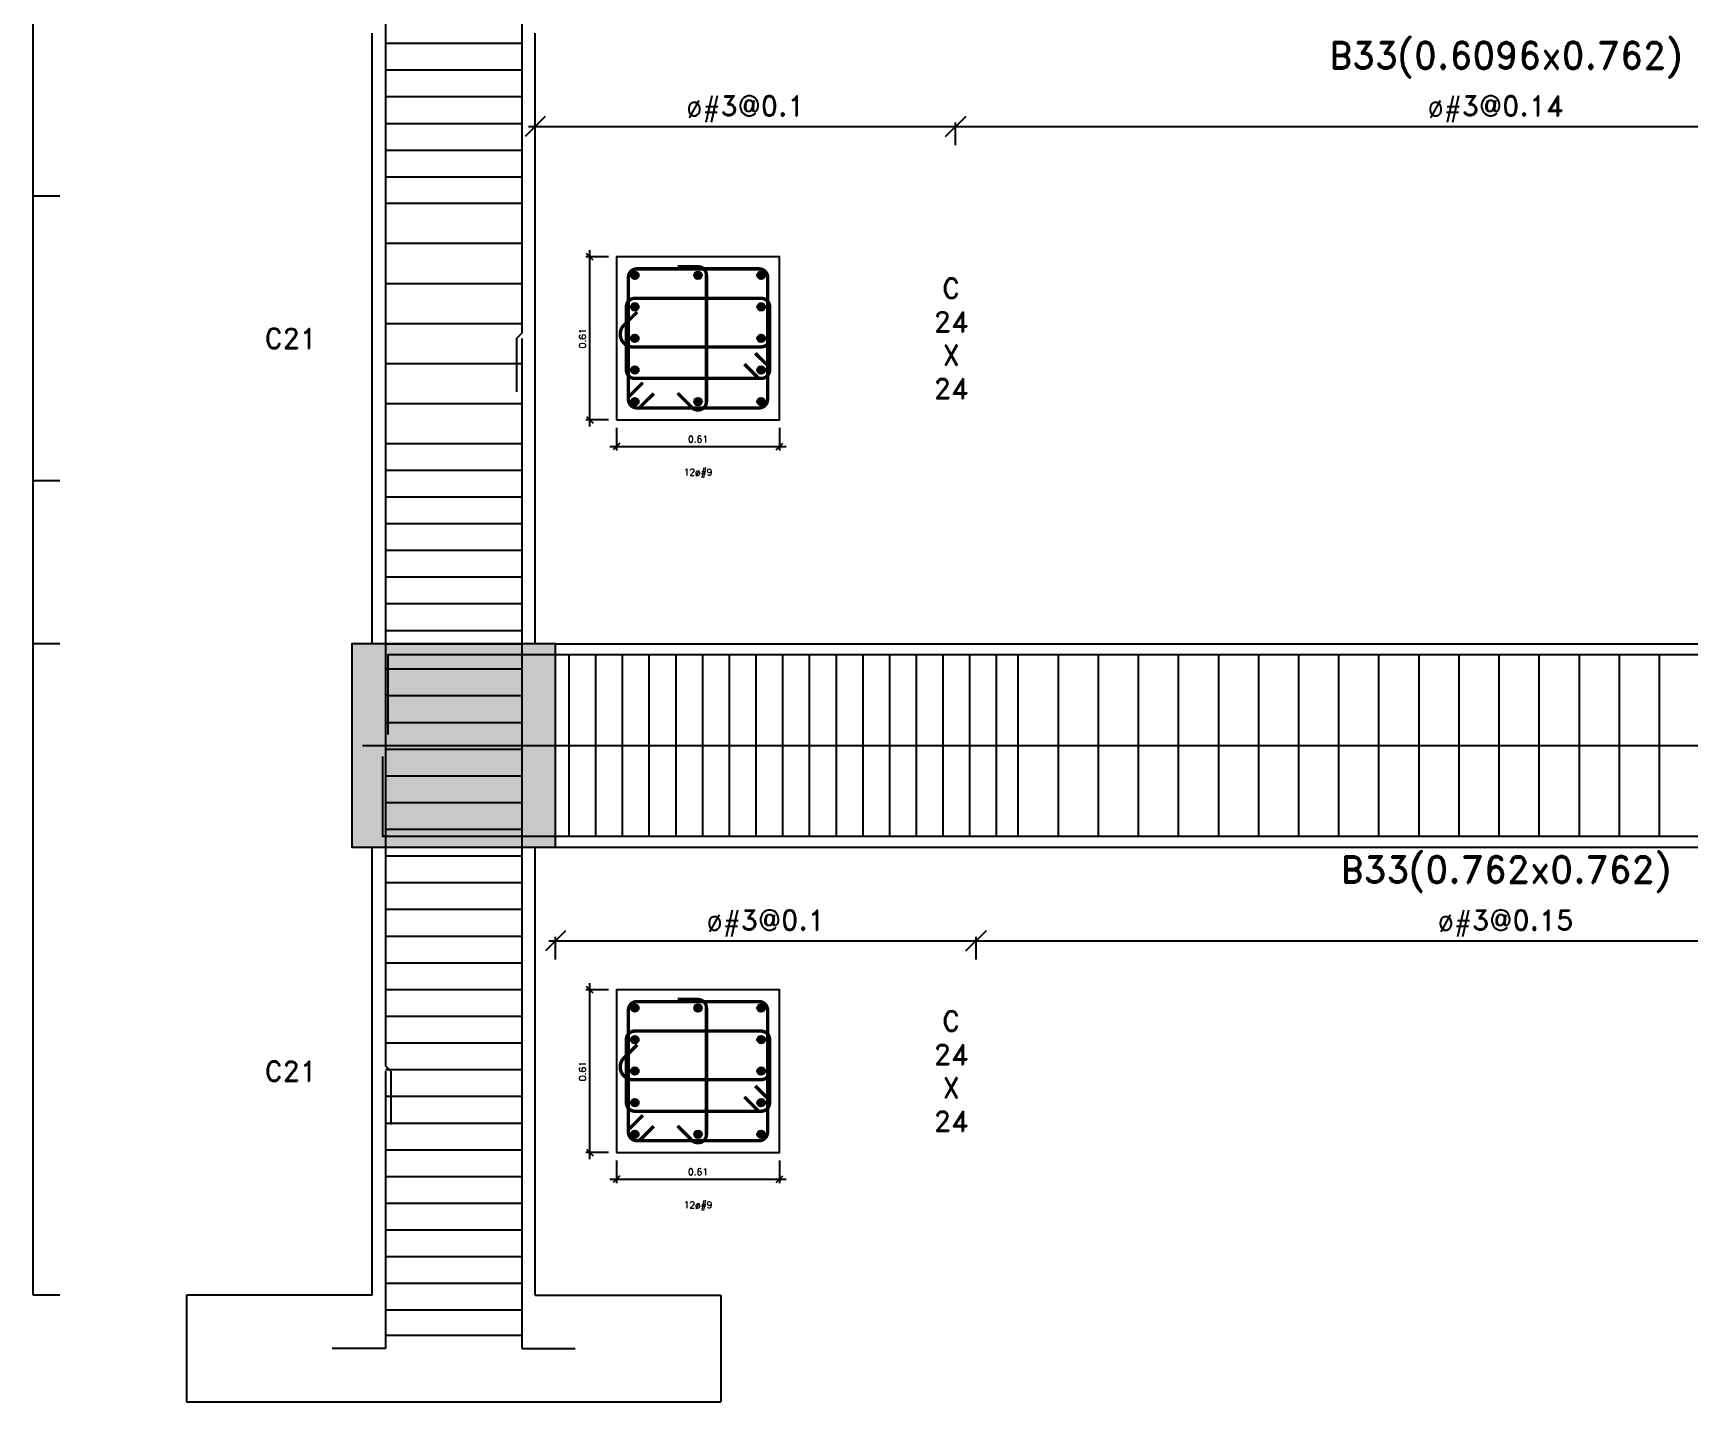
# Model space of a CAD drawing. Header units: inches. Extents: x 2674 to 28325, y -8016 to 21827.
# Drawn here: x 9933.6 to 10243.5, y -2273.3 to -2017.1 of the extents above; entities that cross this region are included whole.
import ezdxf

# ---------------------------------------------------------------- set-up
doc = ezdxf.new("R2010")
doc.units = ezdxf.units.IN
doc.header["$MEASUREMENT"] = 0
for name, color, linetype in [('Beam', 3, 'Continuous'), ('Beam elevation contour', 7, 'Continuous'), ('Beam rebar bot', 2, 'Continuous'), ('Beam rebar top', 2, 'Continuous'), ('Beam tie corner', 6, 'Continuous'), ('Beam tie mid', 4, 'Continuous'), ('Column elevation contorno', 7, 'Continuous'), ('Columns', 5, 'Continuous'), ('Dimensions', 7, 'Continuous'), ('Porticos', 7, 'Continuous'), ('Rebar long', 5, 'Continuous'), ('Rebar tie', 4, 'Continuous'), ('Texts', 7, 'Continuous')]:
    doc.layers.add(name, color=color, linetype=linetype)
doc.layers.add('Beam torsion rebar', color=7, linetype='Continuous', true_color=0xaf0000)
doc.styles.add('Letra', font='romand.shx')
doc.dimstyles.new('Dimension', dxfattribs={"dimscale": 0.083333, "dimtxt": 0.025, "dimasz": 0.025, "dimexe": 0.015, "dimexo": 0.03, "dimgap": 0.015, "dimtad": 1, "dimdec": 1, "dimzin": 0, "dimdsep": 46, "dimlunit": 4, "dimtxsty": 'Letra', "dimblk": 'OBLIQUE', "dimcen": 0.015, "dimdle": 0.025, "dimclrd": 256, "dimclre": 1, "dimclrt": 4, "dimadec": 0, "dimazin": 0, "dimtfac": 1, "dimtdec": 1, "dimtofl": 0, "dimtmove": 0, "dimatfit": 3, "dimfxl": 1, "dimtolj": 1, "dimtzin": 0, "dimarcsym": 0})

# ---------------------------------------------------------------- blocks, each defined once
blk = doc.blocks.new('_Oblique')
at = {"color": 0, "linetype": 'ByBlock', "lineweight": -2}
blk.add_line((-0.5, -0.5), (0.5, 0.5), dxfattribs=at)
blk = doc.blocks.new('*D28')
at = {"linetype": 'ByBlock', "lineweight": -2, "transparency": 16777216}
blk.add_line((-0.4048, -0.3298), (-0.4048, 0.3298), dxfattribs=at)
at = {"color": 1, "linetype": 'ByBlock', "lineweight": -2, "transparency": 16777216}
for p, q in [((-0.3348, 0.3048), (-0.4198, 0.3048)), ((-0.3348, -0.3048), (-0.4198, -0.3048))]:
    blk.add_line(p, q, dxfattribs=at)
at = {"layer": 'Defpoints', "transparency": 16777216}
for p in [(-0.4048, 0.3048), (-0.3048, 0.3048), (-0.3048, -0.3048)]:
    blk.add_point(p, dxfattribs=at)
at = {"lineweight": -2, "transparency": 16777216, "xscale": 0.025, "yscale": 0.025, "zscale": 0.025}
for p, rotation in [((-0.4048, 0.3048), 90), ((-0.4048, -0.3048), 270)]:
    blk.add_blockref('_Oblique', p, dxfattribs=dict(at, rotation=rotation))
at = {"color": 4, "transparency": 16777216, "insert": (-0.4198, 0), "char_height": 0.025, "attachment_point": 8, "rotation": 90, "style": 'Letra'}
blk.add_mtext('0.61', dxfattribs=at)
blk = doc.blocks.new('*D29')
at = {"color": 1, "linetype": 'ByBlock', "lineweight": -2, "transparency": 16777216}
for p, q in [((-0.3048, -0.3348), (-0.3048, -0.4198)), ((0.3048, -0.3348), (0.3048, -0.4198))]:
    blk.add_line(p, q, dxfattribs=at)
at = {"linetype": 'ByBlock', "lineweight": -2, "transparency": 16777216}
blk.add_line((-0.3298, -0.4048), (0.3298, -0.4048), dxfattribs=at)
at = {"layer": 'Defpoints', "transparency": 16777216}
for p in [(-0.3048, -0.3048), (0.3048, -0.3048), (0.3048, -0.4048)]:
    blk.add_point(p, dxfattribs=at)
at = {"lineweight": -2, "transparency": 16777216, "xscale": 0.025, "yscale": 0.025, "zscale": 0.025, "rotation": 180}
blk.add_blockref('_Oblique', (-0.3048, -0.4048), dxfattribs=at)
at = {"lineweight": -2, "transparency": 16777216, "xscale": 0.025, "yscale": 0.025, "zscale": 0.025}
blk.add_blockref('_Oblique', (0.3048, -0.4048), dxfattribs=at)
at = {"color": 4, "transparency": 16777216, "insert": (0, -0.3898), "char_height": 0.025, "attachment_point": 8, "style": 'Letra'}
blk.add_mtext('0.61', dxfattribs=at)
blk = doc.blocks.new('#9')
blk.add_hatch(color=256).paths.add_polyline_path([(0.0143, 0, 1), (-0.0143, 0, 1)])
at = {"color": 0}
blk.add_circle((0, 0), 0.0143, dxfattribs=at)
blk = doc.blocks.new('*D565')
at = {"layer": 'Defpoints', "color": 0, "transparency": 16777216}
for p in [(9933.61, -2100.91), (9938.61, -2100.91), (9938.61, -2131.41)]:
    blk.add_point(p, dxfattribs=at)
at = {"layer": 'Dimensions', "color": 1, "linetype": 'ByBlock', "lineweight": -2, "transparency": 16777216}
for p, q in [((9938.61, -2100.91), (9933.61, -2100.91)), ((9938.61, -2131.41), (9933.61, -2131.41))]:
    blk.add_line(p, q, dxfattribs=at)
at = {"layer": 'Dimensions', "linetype": 'ByBlock', "lineweight": -2, "transparency": 16777216}
blk.add_line((9933.61, -2131.42), (9933.61, -2100.91), dxfattribs=at)
at = {"layer": 'Dimensions', "lineweight": -2, "transparency": 16777216, "xscale": 0.006249999999999999, "yscale": 0.006249999999999999, "zscale": 0.006249999999999999}
for p, rotation in [((9933.61, -2100.91), 90), ((9933.61, -2131.41), 270)]:
    blk.add_blockref('_Oblique', p, dxfattribs=dict(at, rotation=rotation))
at = {"layer": 'Dimensions', "color": 4, "transparency": 16777216, "insert": (9933.61, -2116.16), "char_height": 0.00625, "attachment_point": 5, "rotation": 90, "style": 'Letra'}
blk.add_mtext('\\A1;ø#3@0.1', dxfattribs=at)
blk = doc.blocks.new('*D566')
at = {"layer": 'Defpoints', "color": 0, "transparency": 16777216}
for p in [(9933.61, -1979.01), (9938.61, -1979.01), (9938.61, -2047.61)]:
    blk.add_point(p, dxfattribs=at)
at = {"layer": 'Dimensions', "color": 1, "linetype": 'ByBlock', "lineweight": -2, "transparency": 16777216}
for p, q in [((9938.61, -1979.01), (9933.61, -1979.01)), ((9938.61, -2047.61), (9933.61, -2047.61))]:
    blk.add_line(p, q, dxfattribs=at)
at = {"layer": 'Dimensions', "linetype": 'ByBlock', "lineweight": -2, "transparency": 16777216}
blk.add_line((9933.61, -2047.62), (9933.61, -1979.01), dxfattribs=at)
at = {"layer": 'Dimensions', "lineweight": -2, "transparency": 16777216, "xscale": 0.006249999999999999, "yscale": 0.006249999999999999, "zscale": 0.006249999999999999}
for p, rotation in [((9933.61, -1979.01), 90), ((9933.61, -2047.61), 270)]:
    blk.add_blockref('_Oblique', p, dxfattribs=dict(at, rotation=rotation))
at = {"layer": 'Dimensions', "color": 4, "transparency": 16777216, "insert": (9933.61, -2013.31), "char_height": 0.00625, "attachment_point": 5, "rotation": 90, "style": 'Letra'}
blk.add_mtext('\\A1;ø#3@0.1', dxfattribs=at)
blk = doc.blocks.new('*D567')
at = {"layer": 'Defpoints', "color": 0, "transparency": 16777216}
for p in [(9933.61, -2047.61), (9938.61, -2047.61), (9938.61, -2100.91)]:
    blk.add_point(p, dxfattribs=at)
at = {"layer": 'Dimensions', "color": 1, "linetype": 'ByBlock', "lineweight": -2, "transparency": 16777216}
for p, q in [((9938.61, -2047.61), (9933.61, -2047.61)), ((9938.61, -2100.91), (9933.61, -2100.91))]:
    blk.add_line(p, q, dxfattribs=at)
at = {"layer": 'Dimensions', "linetype": 'ByBlock', "lineweight": -2, "transparency": 16777216}
blk.add_line((9933.61, -2100.92), (9933.61, -2047.61), dxfattribs=at)
at = {"layer": 'Dimensions', "lineweight": -2, "transparency": 16777216, "xscale": 0.006249999999999999, "yscale": 0.006249999999999999, "zscale": 0.006249999999999999}
for p, rotation in [((9933.61, -2047.61), 90), ((9933.61, -2100.91), 270)]:
    blk.add_blockref('_Oblique', p, dxfattribs=dict(at, rotation=rotation))
at = {"layer": 'Dimensions', "color": 4, "transparency": 16777216, "insert": (9933.61, -2074.26), "char_height": 0.00625, "attachment_point": 5, "rotation": 90, "style": 'Letra'}
blk.add_mtext('\\A1;ø#3@0.15', dxfattribs=at)
blk = doc.blocks.new('*D581')
at = {"layer": 'Defpoints', "color": 0, "transparency": 16777216}
for p in [(9933.61, -2131.43), (9938.61, -2131.43), (9938.61, -2253.33)]:
    blk.add_point(p, dxfattribs=at)
at = {"layer": 'Dimensions', "color": 1, "linetype": 'ByBlock', "lineweight": -2, "transparency": 16777216}
for p, q in [((9938.61, -2131.43), (9933.61, -2131.43)), ((9938.61, -2253.33), (9933.61, -2253.33))]:
    blk.add_line(p, q, dxfattribs=at)
at = {"layer": 'Dimensions', "linetype": 'ByBlock', "lineweight": -2, "transparency": 16777216}
blk.add_line((9933.61, -2253.34), (9933.61, -2131.43), dxfattribs=at)
at = {"layer": 'Dimensions', "lineweight": -2, "transparency": 16777216, "xscale": 0.006249999999999999, "yscale": 0.006249999999999999, "zscale": 0.006249999999999999}
for p, rotation in [((9933.61, -2131.43), 90), ((9933.61, -2253.33), 270)]:
    blk.add_blockref('_Oblique', p, dxfattribs=dict(at, rotation=rotation))
at = {"layer": 'Dimensions', "color": 4, "transparency": 16777216, "insert": (9933.61, -2192.38), "char_height": 0.00625, "attachment_point": 5, "rotation": 90, "style": 'Letra'}
blk.add_mtext('\\A1;ø#3@0.1', dxfattribs=at)
blk = doc.blocks.new('*D226')
at = {"linetype": 'ByBlock', "lineweight": -2, "transparency": 16777216}
blk.add_line((702.7326, 4.3744), (704.3566, 4.3744), dxfattribs=at)
at = {"color": 1, "linetype": 'ByBlock', "lineweight": -2, "transparency": 16777216}
for p, q in [((702.7576, 4.3044), (702.7576, 4.3894)), ((704.3316, 4.3044), (704.3316, 4.3894))]:
    blk.add_line(p, q, dxfattribs=at)
at = {"layer": 'Defpoints', "transparency": 16777216}
for p in [(704.3316, 4.3744), (702.7576, 4.2744), (704.3316, 4.2744)]:
    blk.add_point(p, dxfattribs=at)
at = {"lineweight": -2, "transparency": 16777216, "xscale": 0.075, "yscale": 0.075, "zscale": 0.075, "rotation": 180}
blk.add_blockref('_Oblique', (702.7576, 4.3744), dxfattribs=at)
at = {"lineweight": -2, "transparency": 16777216, "xscale": 0.075, "yscale": 0.075, "zscale": 0.075}
blk.add_blockref('_Oblique', (704.3316, 4.3744), dxfattribs=at)
at = {"color": 4, "transparency": 16777216, "insert": (703.5446, 4.3894), "char_height": 0.075, "attachment_point": 8, "style": 'Letra'}
blk.add_mtext('ø#3@0.1', dxfattribs=at)
blk = doc.blocks.new('*D228')
at = {"linetype": 'ByBlock', "lineweight": -2, "transparency": 16777216}
blk.add_line((704.3066, 4.3744), (708.3966, 4.3744), dxfattribs=at)
at = {"color": 1, "linetype": 'ByBlock', "lineweight": -2, "transparency": 16777216}
for p, q in [((704.3316, 4.3044), (704.3316, 4.3894)), ((708.3716, 4.3044), (708.3716, 4.3894))]:
    blk.add_line(p, q, dxfattribs=at)
at = {"layer": 'Defpoints', "transparency": 16777216}
for p in [(708.3716, 4.3744), (704.3316, 4.2744), (708.3716, 4.2744)]:
    blk.add_point(p, dxfattribs=at)
at = {"lineweight": -2, "transparency": 16777216, "xscale": 0.075, "yscale": 0.075, "zscale": 0.075, "rotation": 180}
blk.add_blockref('_Oblique', (704.3316, 4.3744), dxfattribs=at)
at = {"lineweight": -2, "transparency": 16777216, "xscale": 0.075, "yscale": 0.075, "zscale": 0.075}
blk.add_blockref('_Oblique', (708.3716, 4.3744), dxfattribs=at)
at = {"color": 4, "transparency": 16777216, "insert": (706.3516, 4.3894), "char_height": 0.075, "attachment_point": 8, "style": 'Letra'}
blk.add_mtext('ø#3@0.14', dxfattribs=at)
blk = doc.blocks.new('GB 30 X 30')
blk.add_hatch(color=256).paths.add_polyline_path([(0.381, 0.381), (-0.381, 0.381), (-0.381, -0.381), (0.381, -0.381)])
at = {"color": 0}
blk.add_lwpolyline([(0.381, 0.381), (-0.381, 0.381), (-0.381, -0.381), (0.381, -0.381)], close=True, dxfattribs=at)
blk = doc.blocks.new('*D245')
at = {"linetype": 'ByBlock', "lineweight": -2, "transparency": 16777216}
blk.add_line((702.8088, 1.3264), (704.4328, 1.3264), dxfattribs=at)
at = {"color": 1, "linetype": 'ByBlock', "lineweight": -2, "transparency": 16777216}
for p, q in [((702.8338, 1.2564), (702.8338, 1.3414)), ((704.4078, 1.2564), (704.4078, 1.3414))]:
    blk.add_line(p, q, dxfattribs=at)
at = {"layer": 'Defpoints', "transparency": 16777216}
for p in [(704.4078, 1.3264), (702.8338, 1.2264), (704.4078, 1.2264)]:
    blk.add_point(p, dxfattribs=at)
at = {"lineweight": -2, "transparency": 16777216, "xscale": 0.075, "yscale": 0.075, "zscale": 0.075, "rotation": 180}
blk.add_blockref('_Oblique', (702.8338, 1.3264), dxfattribs=at)
at = {"lineweight": -2, "transparency": 16777216, "xscale": 0.075, "yscale": 0.075, "zscale": 0.075}
blk.add_blockref('_Oblique', (704.4078, 1.3264), dxfattribs=at)
at = {"color": 4, "transparency": 16777216, "insert": (703.6208, 1.3414), "char_height": 0.075, "attachment_point": 8, "style": 'Letra'}
blk.add_mtext('ø#3@0.1', dxfattribs=at)
blk = doc.blocks.new('*D247')
at = {"linetype": 'ByBlock', "lineweight": -2, "transparency": 16777216}
blk.add_line((704.3828, 1.3264), (708.3968, 1.3264), dxfattribs=at)
at = {"color": 1, "linetype": 'ByBlock', "lineweight": -2, "transparency": 16777216}
for p, q in [((704.4078, 1.2564), (704.4078, 1.3414)), ((708.3718, 1.2564), (708.3718, 1.3414))]:
    blk.add_line(p, q, dxfattribs=at)
at = {"layer": 'Defpoints', "transparency": 16777216}
for p in [(708.3718, 1.3264), (704.4078, 1.2264), (708.3718, 1.2264)]:
    blk.add_point(p, dxfattribs=at)
at = {"lineweight": -2, "transparency": 16777216, "xscale": 0.075, "yscale": 0.075, "zscale": 0.075, "rotation": 180}
blk.add_blockref('_Oblique', (704.4078, 1.3264), dxfattribs=at)
at = {"lineweight": -2, "transparency": 16777216, "xscale": 0.075, "yscale": 0.075, "zscale": 0.075}
blk.add_blockref('_Oblique', (708.3718, 1.3264), dxfattribs=at)
at = {"color": 4, "transparency": 16777216, "insert": (706.3898, 1.3414), "char_height": 0.075, "attachment_point": 8, "style": 'Letra'}
blk.add_mtext('ø#3@0.15', dxfattribs=at)
blk = doc.blocks.new('C 24 X 24')
at = {"layer": 'Columns'}
blk.add_lwpolyline([(-0.3048, -0.3048), (0.3048, -0.3048), (0.3048, 0.3048), (-0.3048, 0.3048)], close=True, dxfattribs=at)
at = {"layer": 'Rebar tie'}
for points in [[(-0.2065, -0.1657, 0.0127, 0.0127, 0), (-0.2604, -0.2196, 0.0127, 0.0127, 0), (-0.2604, -0.2286, 0.0127, 0.0127, 0.414214), (-0.2286, -0.2604, 0.0127, 0.0127, 0), (0.2286, -0.2604, 0.0127, 0.0127, 0.414214), (0.2604, -0.2286, 0.0127, 0.0127, 0), (0.2604, 0.2286, 0.0127, 0.0127, 0.414214), (0.2286, 0.2604, 0.0127, 0.0127, 0), (-0.2286, 0.2604, 0.0127, 0.0127, 0.414214), (-0.2604, 0.2286, 0.0127, 0.0127, 0), (-0.2604, -0.2286, 0.0127, 0.0127, 0.414214), (-0.2286, -0.2604, 0.0127, 0.0127, 0), (-0.2196, -0.2604, 0.0127, 0.0127, 0), (-0.1657, -0.2065, 0.0127, 0.0127, 0)], [(-0.0763, -0.205, 0.0127, 0.0127, 0), (-0.0225, -0.2589, 0.0127, 0.0127, 0.668179), (0.0318, -0.2364, 0.0127, 0.0127, 0), (0.0318, 0.2364, 0.0127, 0.0127, 0.414214), (0, 0.2682, 0.0127, 0.0127, 0), (-0.0762, 0.2682, 0.0127, 0.0127, 0)], [(0.2143, -0.0554, 0.0127, 0.0127, 0), (0.2682, -0.1092, 0.0127, 0.0127, 0), (0.2682, -0.1182, 0.0127, 0.0127, -0.414214), (0.2364, -0.15, 0.0127, 0.0127, 0), (-0.2364, -0.15, 0.0127, 0.0127, -0.414214), (-0.2682, -0.1182, 0.0127, 0.0127, 0), (-0.2682, 0.1182, 0.0127, 0.0127, -0.414214), (-0.2364, 0.15, 0.0127, 0.0127, 0), (0.2364, 0.15, 0.0127, 0.0127, -0.414214), (0.2682, 0.1182, 0.0127, 0.0127, 0), (0.2682, -0.1182, 0.0127, 0.0127, -0.414214), (0.2364, -0.15, 0.0127, 0.0127, 0), (0.2275, -0.15, 0.0127, 0.0127, 0), (0.1736, -0.0961, 0.0127, 0.0127, 0)], [(-0.2275, 0.0988, 0.0127, 0.0127, 0), (-0.2813, 0.0449, 0.0127, 0.0127, 0.668179), (-0.2364, -0.0318, 0.0127, 0.0127, 0), (0.2364, -0.0318, 0.0127, 0.0127, 0.414214), (0.2682, 0, 0.0127, 0.0127, 0), (0.2682, 0.0762, 0.0127, 0.0127, 0)]]:
    blk.add_lwpolyline(points, format="xyseb", dxfattribs=at)
at = {"layer": 'Rebar long', "color": 0}
for p in [(-0.2364, 0.2364), (0, 0.2364), (0.2364, 0.2364), (-0.2364, 0.1182), (0.2364, 0.1182), (-0.2364, 0), (0.2364, 0), (-0.2364, -0.1182), (0.2364, -0.1182), (-0.2364, -0.2364), (0, -0.2364), (0.2364, -0.2364)]:
    blk.add_blockref('#9', p, dxfattribs=at)
at = {"layer": 'Texts', "insert": (0, -0.5048), "char_height": 0.025, "width": 0.056717, "attachment_point": 5, "style": 'Letra'}
blk.add_mtext('12ø#9', dxfattribs=at)
at = {"layer": 'Dimensions'}
for p2, distance, picture, middle in [((-0.3048, 0.3048), 0.1, '*D28', (-0.4048, 0)), ((0.3048, -0.3048), -0.1, '*D29', (0, -0.4048))]:
    dim = blk.add_aligned_dim(p1=(-0.3048, -0.3048), p2=p2, distance=distance, dimstyle='Dimension', override={"dimtxt": 0.025, "dimasz": 0.025, "dimpost": '<>'}, dxfattribs=at)
    dim.commit()
    dim.dimension.update_dxf_attribs({"geometry": picture, "text_midpoint": middle})
blk = doc.blocks.new('B33-B34-B35-B36-Story1')
at = {"layer": 'Texts', "insert": (706.3898, 4.6244), "char_height": 0.1, "width": 0.056717, "attachment_point": 5, "style": 'Letra'}
blk.add_mtext('B33(0.6096x0.762)', dxfattribs=at)
at = {"layer": 'Dimensions'}
for p1, p2, text, picture, middle in [((702.7576, 4.2744), (704.3316, 4.2744), 'ø#3@0.1', '*D226', (703.5446, 4.3744)), ((704.3316, 4.2744), (708.3716, 4.2744), 'ø#3@0.14', '*D228', (706.3516, 4.3744))]:
    dim = blk.add_aligned_dim(p1=p1, p2=p2, distance=0.1, text=text, dimstyle='Dimension', override={"dimtxt": 0.075, "dimasz": 0.075, "dimpost": '<>'}, dxfattribs=at)
    dim.commit()
    dim.dimension.update_dxf_attribs({"geometry": picture, "text_midpoint": middle})
blk = doc.blocks.new('B33-B34-B35-B36-Plinth Level')
at = {"layer": 'Beam elevation contour'}
for points in [[(702.0718, 2.4384), (702.0718, 1.6764)], [(702.8338, 2.4384), (709.9457, 2.4384)], [(702.8338, 1.6764), (709.9457, 1.6764)]]:
    blk.add_lwpolyline(points, dxfattribs=at)
at = {"layer": 'Beam rebar bot'}
blk.add_lwpolyline([(732.8728, 2.0164), (732.8728, 1.7164), (702.188, 1.7164), (702.188, 2.0164)], dxfattribs=at)
at = {"layer": 'Beam rebar top'}
blk.add_lwpolyline([(702.208, 2.0984), (702.208, 2.3984), (732.8928, 2.3984), (732.8928, 2.0984)], dxfattribs=at)
at = {"layer": 'Beam tie corner'}
for points in [[(702.8838, 2.3984), (702.8838, 1.7164)], [(702.9838, 2.3984), (702.9838, 1.7164)], [(703.0838, 2.3984), (703.0838, 1.7164)], [(703.1838, 2.3984), (703.1838, 1.7164)], [(703.2838, 2.3984), (703.2838, 1.7164)], [(703.3838, 2.3984), (703.3838, 1.7164)], [(703.4838, 2.3984), (703.4838, 1.7164)], [(703.5838, 2.3984), (703.5838, 1.7164)], [(703.6838, 2.3984), (703.6838, 1.7164)], [(703.7838, 2.3984), (703.7838, 1.7164)], [(703.8838, 2.3984), (703.8838, 1.7164)], [(703.9838, 2.3984), (703.9838, 1.7164)], [(704.0838, 2.3984), (704.0838, 1.7164)], [(704.1838, 2.3984), (704.1838, 1.7164)], [(704.2838, 2.3984), (704.2838, 1.7164)], [(704.3838, 2.3984), (704.3838, 1.7164)]]:
    blk.add_lwpolyline(points, dxfattribs=at)
at = {"layer": 'Beam tie mid'}
for points in [[(704.4838, 2.3984), (704.4838, 1.7164)], [(704.5648, 2.3984), (704.5648, 1.7164)], [(704.7148, 2.3984), (704.7148, 1.7164)], [(704.8648, 2.3984), (704.8648, 1.7164)], [(705.0148, 2.3984), (705.0148, 1.7164)], [(705.1648, 2.3984), (705.1648, 1.7164)], [(705.3148, 2.3984), (705.3148, 1.7164)], [(705.4648, 2.3984), (705.4648, 1.7164)], [(705.6148, 2.3984), (705.6148, 1.7164)], [(705.7648, 2.3984), (705.7648, 1.7164)], [(705.9148, 2.3984), (705.9148, 1.7164)], [(706.0648, 2.3984), (706.0648, 1.7164)], [(706.2148, 2.3984), (706.2148, 1.7164)], [(706.3648, 2.3984), (706.3648, 1.7164)], [(706.5148, 2.3984), (706.5148, 1.7164)], [(706.6648, 2.3984), (706.6648, 1.7164)], [(706.8148, 2.3984), (706.8148, 1.7164)], [(706.9648, 2.3984), (706.9648, 1.7164)]]:
    blk.add_lwpolyline(points, dxfattribs=at)
at = {"layer": 'Beam torsion rebar'}
blk.add_lwpolyline([(702.1118, 2.0574), (724.7541, 2.0574)], dxfattribs=at)
at = {"layer": 'Beam', "color": 0}
blk.add_blockref('GB 30 X 30', (702.4528, 2.0574), dxfattribs=at)
at = {"layer": 'Texts', "insert": (706.3898, 1.5764), "char_height": 0.1, "width": 0.056717, "attachment_point": 5, "style": 'Letra'}
blk.add_mtext('B33(0.762x0.762)', dxfattribs=at)
at = {"layer": 'Dimensions'}
for p1, p2, text, picture, middle in [((702.8338, 1.2264), (704.4078, 1.2264), 'ø#3@0.1', '*D245', (703.6208, 1.3264)), ((704.4078, 1.2264), (708.3718, 1.2264), 'ø#3@0.15', '*D247', (706.3898, 1.3264))]:
    dim = blk.add_aligned_dim(p1=p1, p2=p2, distance=0.1, text=text, dimstyle='Dimension', override={"dimtxt": 0.075, "dimasz": 0.075, "dimpost": '<>'}, dxfattribs=at)
    dim.commit()
    dim.dimension.update_dxf_attribs({"geometry": picture, "text_midpoint": middle})

msp = doc.modelspace()

# ---------------------------------------------------------------- linework, layer by layer
at = {"layer": 'Beam rebar bot'}
for points in [[(10025.05, -1769.46), (10025.05, -2073.26)], [(9999.57, -1921.86), (9999.57, -2210.42)], [(10024.05, -2074.26), (10025.05, -2073.26)], [(10024.05, -2074.26), (10024.05, -2084.26)], [(10025.05, -2074.26), (10025.05, -2252.33)], [(10000.57, -2211.42), (9999.57, -2210.42)], [(9999.57, -2211.42), (9999.57, -2252.33)], [(10000.57, -2211.42), (10000.57, -2221.42)], [(9999.57, -2252.33), (9999.57, -2263.33)], [(10025.05, -2252.33), (10025.05, -2263.33)], [(9999.57, -2263.33), (9989.57, -2263.33)], [(10025.05, -2263.33), (10035.05, -2263.33)]]:
    msp.add_lwpolyline(points, dxfattribs=at)
at = {"layer": 'Beam tie corner'}
for points in [[(9999.57, -2019.01), (10025.05, -2019.01)], [(9999.57, -2024.01), (10025.05, -2024.01)], [(9999.57, -2029.01), (10025.05, -2029.01)], [(9999.57, -2034.01), (10025.05, -2034.01)], [(9999.57, -2039.01), (10025.05, -2039.01)], [(9999.57, -2044.01), (10025.05, -2044.01)], [(9999.57, -2103.91), (10025.05, -2103.91)], [(9999.57, -2108.91), (10025.05, -2108.91)], [(9999.57, -2113.91), (10025.05, -2113.91)], [(9999.57, -2118.91), (10025.05, -2118.91)], [(9999.57, -2123.91), (10025.05, -2123.91)], [(9999.57, -2128.91), (10025.05, -2128.91)]]:
    msp.add_lwpolyline(points, dxfattribs=at)
at = {"layer": 'Beam tie mid'}
for points in [[(9999.57, -2048.96), (10025.05, -2048.96)], [(9999.57, -2056.46), (10025.05, -2056.46)], [(9999.57, -2063.96), (10025.05, -2063.96)], [(9999.57, -2071.46), (10025.05, -2071.46)], [(9999.57, -2078.96), (10025.05, -2078.96)], [(9999.57, -2086.46), (10025.05, -2086.46)], [(9999.57, -2093.96), (10025.05, -2093.96)], [(9999.57, -2098.91), (10025.05, -2098.91)], [(9999.57, -2131.41), (10025.05, -2131.41)], [(9999.57, -2136.13), (10025.05, -2136.13)], [(9999.57, -2141.13), (10025.05, -2141.13)], [(9999.57, -2146.13), (10025.05, -2146.13)], [(9999.57, -2151.13), (10025.05, -2151.13)], [(9999.57, -2156.13), (10025.05, -2156.13)], [(9999.57, -2161.13), (10025.05, -2161.13)], [(9999.57, -2166.13), (10025.05, -2166.13)], [(9999.57, -2171.13), (10025.05, -2171.13)], [(9999.57, -2176.13), (10025.05, -2176.13)], [(9999.57, -2181.13), (10025.05, -2181.13)], [(9999.57, -2186.13), (10025.05, -2186.13)], [(9999.57, -2191.13), (10025.05, -2191.13)], [(9999.57, -2196.13), (10025.05, -2196.13)], [(9999.57, -2201.13), (10025.05, -2201.13)], [(9999.57, -2206.13), (10025.05, -2206.13)], [(9999.57, -2211.13), (10025.05, -2211.13)], [(9999.57, -2216.13), (10025.05, -2216.13)], [(9999.57, -2221.13), (10025.05, -2221.13)], [(9999.57, -2226.13), (10025.05, -2226.13)], [(9999.57, -2231.13), (10025.05, -2231.13)], [(9999.57, -2236.13), (10025.05, -2236.13)], [(9999.57, -2241.13), (10025.05, -2241.13)], [(9999.57, -2246.13), (10025.05, -2246.13)], [(9999.57, -2251.13), (10025.05, -2251.13)], [(9999.57, -2256.13), (10025.05, -2256.13)], [(9999.57, -2260.83), (10025.05, -2260.83)]]:
    msp.add_lwpolyline(points, dxfattribs=at)
at = {"layer": 'Column elevation contorno'}
for points in [[(9997.07, -2131.41), (9997.07, -2017.11)], [(10027.55, -2131.41), (10027.55, -2017.11)], [(9997.07, -2253.33), (9997.07, -2169.51)], [(10027.55, -2253.33), (10027.55, -2169.51)], [(9997.07, -2253.33), (9962.31, -2253.33)], [(9962.31, -2253.33), (9962.31, -2273.33)], [(10027.55, -2253.33), (10062.31, -2253.33)], [(10062.31, -2253.33), (10062.31, -2273.33)], [(9962.31, -2273.33), (10062.31, -2273.33)]]:
    msp.add_lwpolyline(points, dxfattribs=at)

# ---------------------------------------------------------------- block references
at = {"layer": 'Dimensions', "color": 0, "xscale": 49.99999999999999, "yscale": 49.99999999999999, "zscale": 49.99999999999999}
for p in [(10058.03, -2074.26), (10058.03, -2211.42)]:
    msp.add_blockref('C 24 X 24', p, dxfattribs=at)
at = {"layer": 'Porticos', "color": 0, "xscale": 49.99999999999999, "yscale": 49.99999999999999, "zscale": 49.99999999999999}
for name in ['B33-B34-B35-B36-Story1', 'B33-B34-B35-B36-Plinth Level']:
    msp.add_blockref(name, (-25110.33, -2253.33), dxfattribs=at)

# ---------------------------------------------------------------- texts
at = {"layer": 'Texts', "char_height": 3.75, "width": 2.8358, "attachment_point": 5, "style": 'Letra'}
for s, insert in [('C 24 X 24', (10105.39, -2074.26)), ('C21', (9981.83, -2074.26)), ('C 24 X 24', (10105.39, -2211.42)), ('C21', (9981.83, -2211.42))]:
    msp.add_mtext(s, dxfattribs=dict(at, insert=insert))

# ---------------------------------------------------------------- dimensions: what is measured, and where the dimension line sits
at = {"layer": 'Dimensions'}
for p1, p2, text, picture, middle in [((9938.61, -2047.61), (9938.61, -1979.01), 'ø#3@0.1', '*D566', (9933.61, -2013.31)), ((9938.61, -2100.91), (9938.61, -2047.61), 'ø#3@0.15', '*D567', (9933.61, -2074.26)), ((9938.61, -2131.41), (9938.61, -2100.91), 'ø#3@0.1', '*D565', (9933.61, -2116.16)), ((9938.61, -2253.33), (9938.61, -2131.43), 'ø#3@0.1', '*D581', (9933.61, -2192.38))]:
    dim = msp.add_aligned_dim(p1=p1, p2=p2, distance=5, text=text, dimstyle='Dimension', override={"dimscale": 0.083333, "dimtxt": 0.075, "dimasz": 0.075, "dimpost": '<>'}, dxfattribs=at)
    dim.commit()
    dim.dimension.update_dxf_attribs({"geometry": picture, "text_midpoint": middle})

doc.saveas('drawing.dxf')
